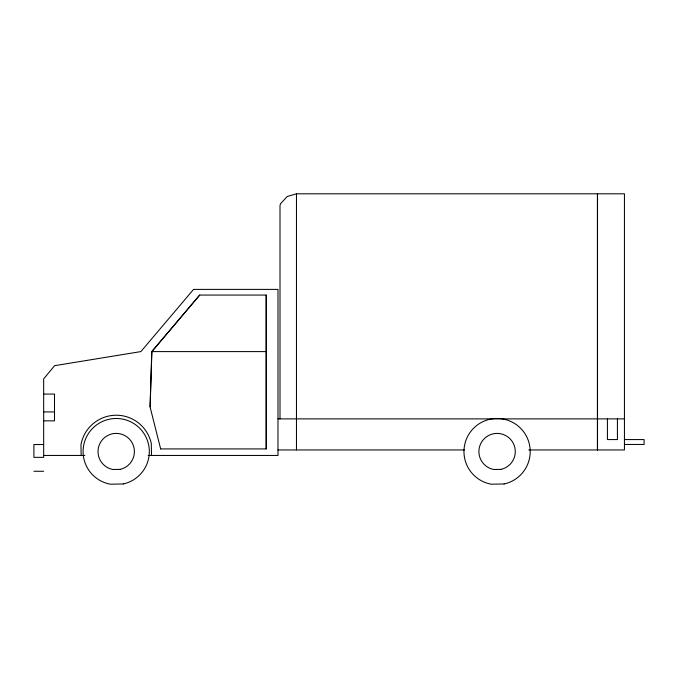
<?xml version="1.0" encoding="UTF-8"?>
<svg xmlns="http://www.w3.org/2000/svg" width="678" height="678" viewBox="0 0 678 678"><rect width="100%" height="100%" fill="white"/><g stroke="black" fill="none" stroke-linecap="round" stroke-linejoin="round"><path stroke-width="1.02" d="M160.593 448.921L266.276 448.921L266.276 295.066L199.646 295.066L151.804 351.594L150.058 406.876L160.661 448.921M150.118 406.876L151.864 351.594L199.73 295.066M528.857 449.946L624.438 449.946L624.438 193.806L296.464 193.806L287.226 196.493L280.455 203.824L280.006 205.637L280.006 418.885M151.804 351.594L266.157 351.594M43.672 394.079L54.503 394.079L54.503 420.852L43.672 420.852M43.672 411.927L54.503 411.927M277.98 418.885L624.438 418.885M624.438 439.573L644.1 439.573L644.1 444.454L624.438 444.454M43.672 444.531L33.9 444.531L33.9 457.345L43.672 457.345L43.672 378.866L54.579 365.688L140.88 351.594L193.552 289.396L277.98 289.396L277.98 455.447L148.16 455.447M277.98 449.946L464.422 449.946M43.672 455.447L84.835 455.447M33.9 471.269L43.663 471.269M151.499 455.447L151.296 443.488A35.858 35.858 0 0 0 80.962 444.717L81.148 455.497M617.421 418.885L617.421 439.573L607.412 439.573L607.412 418.885M597.521 193.806L597.521 449.946M597.403 193.806L597.403 449.946M296.464 193.806L296.464 449.946M266.157 295.066L266.157 448.921M120.065 469.371L112.972 469.498A18.196 18.196 0 0 1 100.903 441.751A18.196 18.196 0 0 1 131.159 441.225A18.196 18.196 0 0 1 120.065 469.371M500.949 469.371L493.847 469.498A18.196 18.196 0 0 1 481.787 441.751A18.196 18.196 0 0 1 512.034 441.225A18.196 18.196 0 0 1 500.949 469.371M123.235 483.965L110.311 484.194A33.129 33.129 0 0 1 88.352 433.674A33.129 33.129 0 0 1 143.422 432.717A33.129 33.129 0 0 1 123.235 483.965M504.11 483.965L491.194 484.194A33.129 33.129 0 0 1 469.227 433.674A33.129 33.129 0 0 1 524.306 432.717A33.129 33.129 0 0 1 504.11 483.965"/></g></svg>
